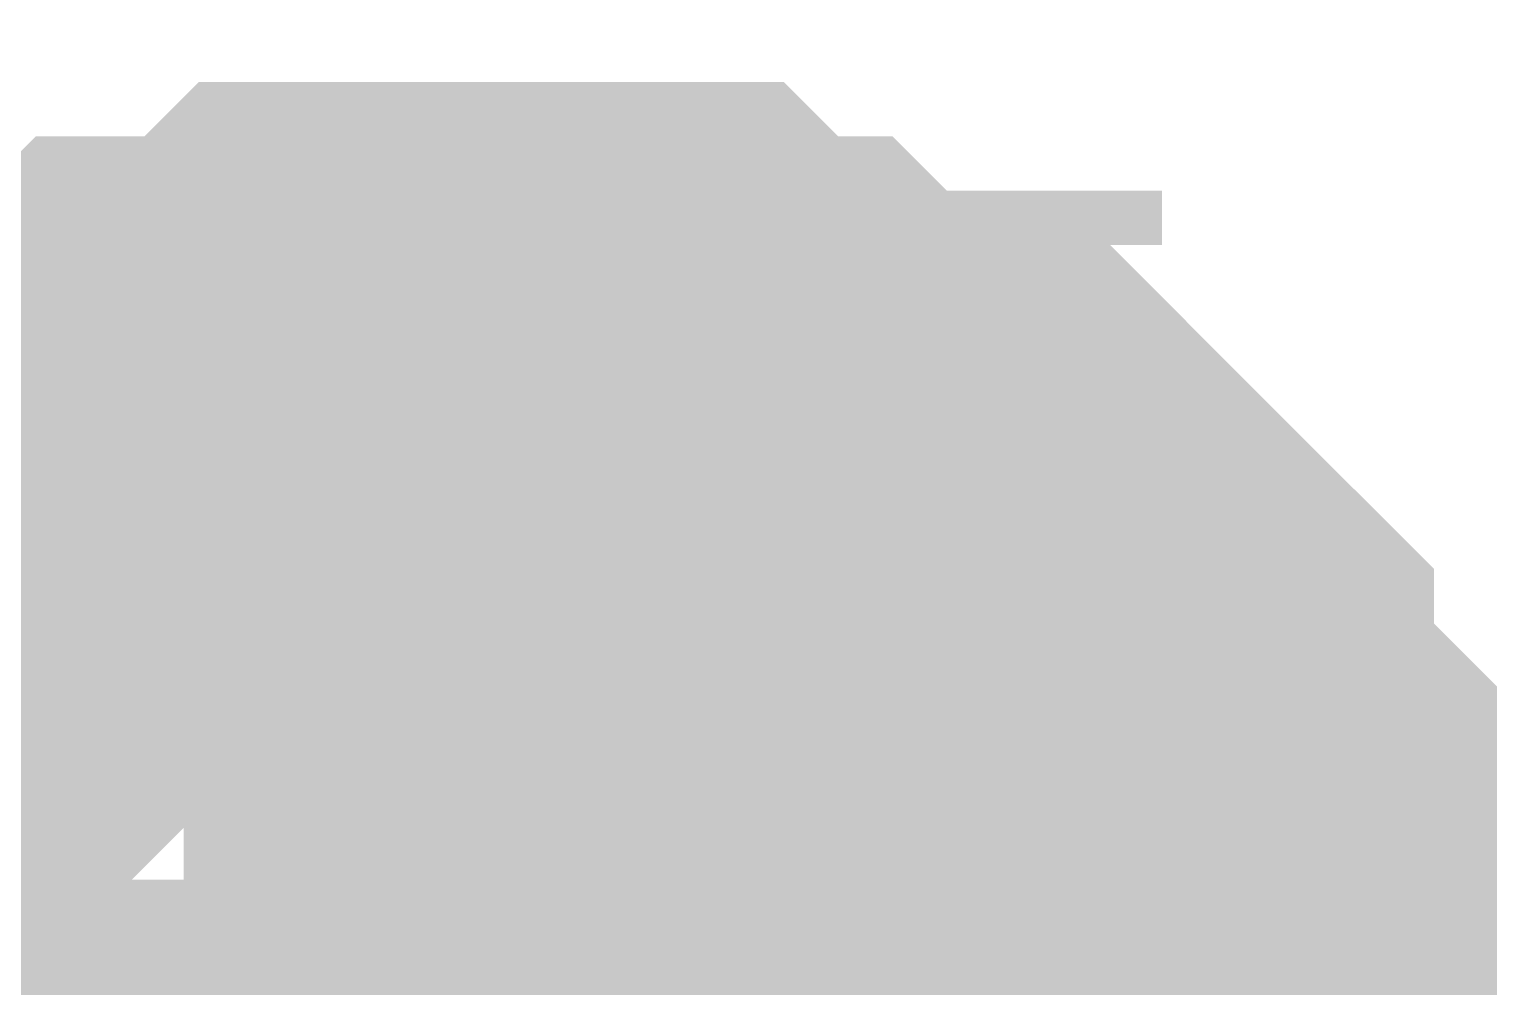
# Model space of a CAD drawing. Header units: inches. Extents: x 0 to 841, y 0 to 594.
# Drawn here: x 759.635 to 760.841, y 175.123 to 175.914 of the extents above; entities that cross this region are included whole.
import ezdxf

# ---------------------------------------------------------------- set-up
doc = ezdxf.new("R2010")
doc.units = ezdxf.units.IN
doc.layers.add('Sheet', color=255, linetype='Continuous')

msp = doc.modelspace()

# ---------------------------------------------------------------- linework, layer by layer
at = {"layer": 'Sheet'}
for points in [[(752.5162, 174.9569, 0.7493, 0.7493, 0), (760.0171, 174.9569, 0.7493, 0.7493, 0), (775.019, 174.9569, 0.7493, 0.7493, 0), (775.019, 177.4723, 0.7493, 0.7493, 0)], [(759.4782, 175.5408, 0.2997, 0.2997, 0), (759.5231, 175.5408, 0.2997, 0.2997, 0), (759.568, 175.5858, 0.2997, 0.2997, 0), (759.568, 175.5858, 0.2997, 0.2997, 0), (759.6129, 175.6307, 0.2997, 0.2997, 0), (759.6578, 175.6307, 0.2997, 0.2997, 0), (759.6578, 175.6307, 0.2997, 0.2997, 0), (759.7027, 175.6756, 0.2997, 0.2997, 0), (759.7476, 175.6756, 0.2997, 0.2997, 0), (759.7926, 175.6756, 0.2997, 0.2997, 0), (759.8375, 175.7205, 0.2997, 0.2997, 0), (759.8375, 175.7205, 0.2997, 0.2997, 0), (759.8824, 175.7205, 0.2997, 0.2997, 0), (759.9273, 175.7205, 0.2997, 0.2997, 0), (759.9722, 175.7205, 0.2997, 0.2997, 0), (760.0171, 175.7205, 0.2997, 0.2997, 0)], [(759.4782, 175.5408, 0.2997, 0.2997, 0), (759.5231, 175.5408, 0.2997, 0.2997, 0), (759.568, 175.5858, 0.2997, 0.2997, 0), (759.568, 175.5858, 0.2997, 0.2997, 0), (759.6129, 175.6307, 0.2997, 0.2997, 0), (759.6578, 175.6307, 0.2997, 0.2997, 0), (759.6578, 175.6307, 0.2997, 0.2997, 0), (759.7027, 175.6756, 0.2997, 0.2997, 0), (759.7476, 175.6756, 0.2997, 0.2997, 0), (759.7926, 175.6756, 0.2997, 0.2997, 0), (759.8375, 175.7205, 0.2997, 0.2997, 0), (759.8375, 175.7205, 0.2997, 0.2997, 0), (759.8824, 175.7205, 0.2997, 0.2997, 0), (759.9273, 175.7205, 0.2997, 0.2997, 0), (759.9722, 175.7205, 0.2997, 0.2997, 0), (760.0171, 175.7205, 0.2997, 0.2997, 0)], [(759.4782, 175.5408, 0.2997, 0.2997, 0), (759.5231, 175.5408, 0.2997, 0.2997, 0), (759.568, 175.5858, 0.2997, 0.2997, 0), (759.568, 175.5858, 0.2997, 0.2997, 0), (759.6129, 175.6307, 0.2997, 0.2997, 0), (759.6578, 175.6307, 0.2997, 0.2997, 0), (759.6578, 175.6307, 0.2997, 0.2997, 0), (759.7027, 175.6756, 0.2997, 0.2997, 0), (759.7476, 175.6756, 0.2997, 0.2997, 0), (759.7926, 175.6756, 0.2997, 0.2997, 0), (759.8375, 175.7205, 0.2997, 0.2997, 0), (759.8375, 175.7205, 0.2997, 0.2997, 0), (759.8824, 175.7205, 0.2997, 0.2997, 0), (759.9273, 175.7205, 0.2997, 0.2997, 0), (759.9722, 175.7205, 0.2997, 0.2997, 0), (760.0171, 175.7205, 0.2997, 0.2997, 0)], [(760.0171, 175.7205, 0.2997, 0.2997, 0), (760.0171, 175.7205, 0.2997, 0.2997, 0)], [(760.0171, 175.7205, 0.2997, 0.2997, 0), (760.0621, 175.7205, 0.2997, 0.2997, 0), (760.107, 175.7205, 0.2997, 0.2997, 0), (760.107, 175.7205, 0.2997, 0.2997, 0), (760.1519, 175.7205, 0.2997, 0.2997, 0), (760.1968, 175.7205, 0.2997, 0.2997, 0), (760.2417, 175.6756, 0.2997, 0.2997, 0), (760.2866, 175.6756, 0.2997, 0.2997, 0), (760.2866, 175.6756, 0.2997, 0.2997, 0), (760.3316, 175.6307, 0.2997, 0.2997, 0), (760.3765, 175.6307, 0.2997, 0.2997, 0), (760.4214, 175.6307, 0.2997, 0.2997, 0), (760.4214, 175.5858, 0.2997, 0.2997, 0), (760.4663, 175.5858, 0.2997, 0.2997, 0), (760.5112, 175.5408, 0.2997, 0.2997, 0), (760.5112, 175.5408, 0.2997, 0.2997, 0), (760.5561, 175.4959, 0.2997, 0.2997, 0), (760.5561, 175.4959, 0.2997, 0.2997, 0), (760.601, 175.451, 0.2997, 0.2997, 0), (760.646, 175.4061, 0.2997, 0.2997, 0), (760.646, 175.4061, 0.2997, 0.2997, 0), (760.646, 175.3612, 0.2997, 0.2997, 0), (760.6909, 175.3162, 0.2997, 0.2997, 0), (760.6909, 175.3162, 0.2997, 0.2997, 0), (760.7358, 175.2713, 0.2997, 0.2997, 0), (760.7358, 175.2264, 0.2997, 0.2997, 0), (760.7358, 175.1815, 0.2997, 0.2997, 0), (760.7358, 175.1366, 0.2997, 0.2997, 0), (760.7807, 175.1366, 0.2997, 0.2997, 0), (760.7807, 175.0917, 0.2997, 0.2997, 0), (760.7807, 175.0467, 0.2997, 0.2997, 0), (760.7807, 175.0018, 0.2997, 0.2997, 0), (760.7807, 174.9569, 0.2997, 0.2997, 0)], [(760.0171, 175.7205, 0.2997, 0.2997, 0), (760.0171, 175.7205, 0.2997, 0.2997, 0)], [(760.0171, 175.7205, 0.2997, 0.2997, 0), (760.0621, 175.7205, 0.2997, 0.2997, 0), (760.107, 175.7205, 0.2997, 0.2997, 0), (760.107, 175.7205, 0.2997, 0.2997, 0), (760.1519, 175.7205, 0.2997, 0.2997, 0), (760.1968, 175.7205, 0.2997, 0.2997, 0), (760.2417, 175.6756, 0.2997, 0.2997, 0), (760.2866, 175.6756, 0.2997, 0.2997, 0), (760.2866, 175.6756, 0.2997, 0.2997, 0), (760.3316, 175.6307, 0.2997, 0.2997, 0), (760.3765, 175.6307, 0.2997, 0.2997, 0), (760.4214, 175.6307, 0.2997, 0.2997, 0), (760.4214, 175.5858, 0.2997, 0.2997, 0), (760.4663, 175.5858, 0.2997, 0.2997, 0), (760.5112, 175.5408, 0.2997, 0.2997, 0), (760.5112, 175.5408, 0.2997, 0.2997, 0), (760.5561, 175.4959, 0.2997, 0.2997, 0), (760.5561, 175.4959, 0.2997, 0.2997, 0), (760.601, 175.451, 0.2997, 0.2997, 0), (760.646, 175.4061, 0.2997, 0.2997, 0), (760.646, 175.4061, 0.2997, 0.2997, 0), (760.646, 175.3612, 0.2997, 0.2997, 0), (760.6909, 175.3162, 0.2997, 0.2997, 0), (760.6909, 175.3162, 0.2997, 0.2997, 0), (760.7358, 175.2713, 0.2997, 0.2997, 0), (760.7358, 175.2264, 0.2997, 0.2997, 0), (760.7358, 175.1815, 0.2997, 0.2997, 0), (760.7358, 175.1366, 0.2997, 0.2997, 0), (760.7807, 175.1366, 0.2997, 0.2997, 0), (760.7807, 175.0917, 0.2997, 0.2997, 0), (760.7807, 175.0467, 0.2997, 0.2997, 0), (760.7807, 175.0018, 0.2997, 0.2997, 0), (760.7807, 174.9569, 0.2997, 0.2997, 0)], [(760.0171, 175.7205, 0.2997, 0.2997, 0), (760.0171, 175.7205, 0.2997, 0.2997, 0)], [(760.0171, 175.7205, 0.2997, 0.2997, 0), (760.0621, 175.7205, 0.2997, 0.2997, 0), (760.107, 175.7205, 0.2997, 0.2997, 0), (760.107, 175.7205, 0.2997, 0.2997, 0), (760.1519, 175.7205, 0.2997, 0.2997, 0), (760.1968, 175.7205, 0.2997, 0.2997, 0), (760.2417, 175.6756, 0.2997, 0.2997, 0), (760.2866, 175.6756, 0.2997, 0.2997, 0), (760.2866, 175.6756, 0.2997, 0.2997, 0), (760.3316, 175.6307, 0.2997, 0.2997, 0), (760.3765, 175.6307, 0.2997, 0.2997, 0), (760.4214, 175.6307, 0.2997, 0.2997, 0), (760.4214, 175.5858, 0.2997, 0.2997, 0), (760.4663, 175.5858, 0.2997, 0.2997, 0), (760.5112, 175.5408, 0.2997, 0.2997, 0), (760.5112, 175.5408, 0.2997, 0.2997, 0), (760.5561, 175.4959, 0.2997, 0.2997, 0), (760.5561, 175.4959, 0.2997, 0.2997, 0), (760.601, 175.451, 0.2997, 0.2997, 0), (760.646, 175.4061, 0.2997, 0.2997, 0), (760.646, 175.4061, 0.2997, 0.2997, 0), (760.646, 175.3612, 0.2997, 0.2997, 0), (760.6909, 175.3162, 0.2997, 0.2997, 0), (760.6909, 175.3162, 0.2997, 0.2997, 0), (760.7358, 175.2713, 0.2997, 0.2997, 0), (760.7358, 175.2264, 0.2997, 0.2997, 0), (760.7358, 175.1815, 0.2997, 0.2997, 0), (760.7358, 175.1366, 0.2997, 0.2997, 0), (760.7807, 175.1366, 0.2997, 0.2997, 0), (760.7807, 175.0917, 0.2997, 0.2997, 0), (760.7807, 175.0467, 0.2997, 0.2997, 0), (760.7807, 175.0018, 0.2997, 0.2997, 0), (760.7807, 174.9569, 0.2997, 0.2997, 0)], [(759.568, 175.5858, 0.0991, 0.0991, 0), (759.6129, 175.6307, 0.0991, 0.0991, 0), (759.6578, 175.6307, 0.0991, 0.0991, 0), (759.6578, 175.6307, 0.0991, 0.0991, 0), (759.7027, 175.6756, 0.0991, 0.0991, 0), (759.7476, 175.6756, 0.0991, 0.0991, 0), (759.7926, 175.6756, 0.0991, 0.0991, 0), (759.8375, 175.7205, 0.0991, 0.0991, 0), (759.8375, 175.7205, 0.0991, 0.0991, 0), (759.8824, 175.7205, 0.0991, 0.0991, 0), (759.9273, 175.7205, 0.0991, 0.0991, 0), (759.9722, 175.7205, 0.0991, 0.0991, 0), (760.0171, 175.7205, 0.0991, 0.0991, 0)], [(759.568, 175.5858, 0.0991, 0.0991, 0), (759.6129, 175.6307, 0.0991, 0.0991, 0), (759.6578, 175.6307, 0.0991, 0.0991, 0), (759.6578, 175.6307, 0.0991, 0.0991, 0), (759.7027, 175.6756, 0.0991, 0.0991, 0), (759.7476, 175.6756, 0.0991, 0.0991, 0), (759.7926, 175.6756, 0.0991, 0.0991, 0), (759.8375, 175.7205, 0.0991, 0.0991, 0), (759.8375, 175.7205, 0.0991, 0.0991, 0), (759.8824, 175.7205, 0.0991, 0.0991, 0), (759.9273, 175.7205, 0.0991, 0.0991, 0), (759.9722, 175.7205, 0.0991, 0.0991, 0), (760.0171, 175.7205, 0.0991, 0.0991, 0)], [(759.568, 175.5858, 0.0991, 0.0991, 0), (759.6129, 175.6307, 0.0991, 0.0991, 0), (759.6578, 175.6307, 0.0991, 0.0991, 0), (759.6578, 175.6307, 0.0991, 0.0991, 0), (759.7027, 175.6756, 0.0991, 0.0991, 0), (759.7476, 175.6756, 0.0991, 0.0991, 0), (759.7926, 175.6756, 0.0991, 0.0991, 0), (759.8375, 175.7205, 0.0991, 0.0991, 0), (759.8375, 175.7205, 0.0991, 0.0991, 0), (759.8824, 175.7205, 0.0991, 0.0991, 0), (759.9273, 175.7205, 0.0991, 0.0991, 0), (759.9722, 175.7205, 0.0991, 0.0991, 0), (760.0171, 175.7205, 0.0991, 0.0991, 0)], [(760.0171, 175.7205, 0.0991, 0.0991, 0), (760.0171, 175.7205, 0.0991, 0.0991, 0)], [(760.0171, 175.7205, 0.0991, 0.0991, 0), (760.0621, 175.7205, 0.0991, 0.0991, 0), (760.107, 175.7205, 0.0991, 0.0991, 0), (760.107, 175.7205, 0.0991, 0.0991, 0), (760.1519, 175.7205, 0.0991, 0.0991, 0), (760.1968, 175.7205, 0.0991, 0.0991, 0), (760.2417, 175.6756, 0.0991, 0.0991, 0), (760.2866, 175.6756, 0.0991, 0.0991, 0), (760.2866, 175.6756, 0.0991, 0.0991, 0), (760.3316, 175.6307, 0.0991, 0.0991, 0), (760.3765, 175.6307, 0.0991, 0.0991, 0), (760.4214, 175.6307, 0.0991, 0.0991, 0), (760.4214, 175.5858, 0.0991, 0.0991, 0), (760.4663, 175.5858, 0.0991, 0.0991, 0), (760.5112, 175.5408, 0.0991, 0.0991, 0), (760.5112, 175.5408, 0.0991, 0.0991, 0), (760.5561, 175.4959, 0.0991, 0.0991, 0), (760.5561, 175.4959, 0.0991, 0.0991, 0), (760.601, 175.451, 0.0991, 0.0991, 0), (760.646, 175.4061, 0.0991, 0.0991, 0), (760.646, 175.4061, 0.0991, 0.0991, 0), (760.646, 175.3612, 0.0991, 0.0991, 0), (760.6909, 175.3162, 0.0991, 0.0991, 0), (760.6909, 175.3162, 0.0991, 0.0991, 0), (760.7358, 175.2713, 0.0991, 0.0991, 0), (760.7358, 175.2264, 0.0991, 0.0991, 0), (760.7358, 175.1815, 0.0991, 0.0991, 0), (760.7358, 175.1366, 0.0991, 0.0991, 0), (760.7807, 175.1366, 0.0991, 0.0991, 0), (760.7807, 175.0917, 0.0991, 0.0991, 0), (760.7807, 175.0467, 0.0991, 0.0991, 0)], [(760.0171, 175.7205, 0.0991, 0.0991, 0), (760.0171, 175.7205, 0.0991, 0.0991, 0)], [(760.0171, 175.7205, 0.0991, 0.0991, 0), (760.0621, 175.7205, 0.0991, 0.0991, 0), (760.107, 175.7205, 0.0991, 0.0991, 0), (760.107, 175.7205, 0.0991, 0.0991, 0), (760.1519, 175.7205, 0.0991, 0.0991, 0), (760.1968, 175.7205, 0.0991, 0.0991, 0), (760.2417, 175.6756, 0.0991, 0.0991, 0), (760.2866, 175.6756, 0.0991, 0.0991, 0), (760.2866, 175.6756, 0.0991, 0.0991, 0), (760.3316, 175.6307, 0.0991, 0.0991, 0), (760.3765, 175.6307, 0.0991, 0.0991, 0), (760.4214, 175.6307, 0.0991, 0.0991, 0), (760.4214, 175.5858, 0.0991, 0.0991, 0), (760.4663, 175.5858, 0.0991, 0.0991, 0), (760.5112, 175.5408, 0.0991, 0.0991, 0), (760.5112, 175.5408, 0.0991, 0.0991, 0), (760.5561, 175.4959, 0.0991, 0.0991, 0), (760.5561, 175.4959, 0.0991, 0.0991, 0), (760.601, 175.451, 0.0991, 0.0991, 0), (760.646, 175.4061, 0.0991, 0.0991, 0), (760.646, 175.4061, 0.0991, 0.0991, 0), (760.646, 175.3612, 0.0991, 0.0991, 0), (760.6909, 175.3162, 0.0991, 0.0991, 0), (760.6909, 175.3162, 0.0991, 0.0991, 0), (760.7358, 175.2713, 0.0991, 0.0991, 0), (760.7358, 175.2264, 0.0991, 0.0991, 0), (760.7358, 175.1815, 0.0991, 0.0991, 0), (760.7358, 175.1366, 0.0991, 0.0991, 0), (760.7807, 175.1366, 0.0991, 0.0991, 0), (760.7807, 175.0917, 0.0991, 0.0991, 0), (760.7807, 175.0467, 0.0991, 0.0991, 0)], [(760.0171, 175.7205, 0.0991, 0.0991, 0), (760.0171, 175.7205, 0.0991, 0.0991, 0)], [(760.0171, 175.7205, 0.0991, 0.0991, 0), (760.0621, 175.7205, 0.0991, 0.0991, 0), (760.107, 175.7205, 0.0991, 0.0991, 0), (760.107, 175.7205, 0.0991, 0.0991, 0), (760.1519, 175.7205, 0.0991, 0.0991, 0), (760.1968, 175.7205, 0.0991, 0.0991, 0), (760.2417, 175.6756, 0.0991, 0.0991, 0), (760.2866, 175.6756, 0.0991, 0.0991, 0), (760.2866, 175.6756, 0.0991, 0.0991, 0), (760.3316, 175.6307, 0.0991, 0.0991, 0), (760.3765, 175.6307, 0.0991, 0.0991, 0), (760.4214, 175.6307, 0.0991, 0.0991, 0), (760.4214, 175.5858, 0.0991, 0.0991, 0), (760.4663, 175.5858, 0.0991, 0.0991, 0), (760.5112, 175.5408, 0.0991, 0.0991, 0), (760.5112, 175.5408, 0.0991, 0.0991, 0), (760.5561, 175.4959, 0.0991, 0.0991, 0), (760.5561, 175.4959, 0.0991, 0.0991, 0), (760.601, 175.451, 0.0991, 0.0991, 0), (760.646, 175.4061, 0.0991, 0.0991, 0), (760.646, 175.4061, 0.0991, 0.0991, 0), (760.646, 175.3612, 0.0991, 0.0991, 0), (760.6909, 175.3162, 0.0991, 0.0991, 0), (760.6909, 175.3162, 0.0991, 0.0991, 0), (760.7358, 175.2713, 0.0991, 0.0991, 0), (760.7358, 175.2264, 0.0991, 0.0991, 0), (760.7358, 175.1815, 0.0991, 0.0991, 0), (760.7358, 175.1366, 0.0991, 0.0991, 0), (760.7807, 175.1366, 0.0991, 0.0991, 0), (760.7807, 175.0917, 0.0991, 0.0991, 0), (760.7807, 175.0467, 0.0991, 0.0991, 0)], [(759.4782, 175.0917, 0.2997, 0.2997, 0), (759.5231, 175.1366, 0.2997, 0.2997, 0), (759.5231, 175.1366, 0.2997, 0.2997, 0), (759.5231, 175.1815, 0.2997, 0.2997, 0), (759.5231, 175.1815, 0.2997, 0.2997, 0), (759.5231, 175.2264, 0.2997, 0.2997, 0), (759.568, 175.2264, 0.2997, 0.2997, 0), (759.568, 175.2713, 0.2997, 0.2997, 0), (759.568, 175.2713, 0.2997, 0.2997, 0), (759.6129, 175.3162, 0.2997, 0.2997, 0), (759.6129, 175.3162, 0.2997, 0.2997, 0), (759.6129, 175.3612, 0.2997, 0.2997, 0), (759.6578, 175.3612, 0.2997, 0.2997, 0), (759.6578, 175.3612, 0.2997, 0.2997, 0), (759.7027, 175.4061, 0.2997, 0.2997, 0), (759.7027, 175.4061, 0.2997, 0.2997, 0), (759.7476, 175.4061, 0.2997, 0.2997, 0), (759.7476, 175.451, 0.2997, 0.2997, 0), (759.7926, 175.451, 0.2997, 0.2997, 0), (759.7926, 175.451, 0.2997, 0.2997, 0), (759.8375, 175.451, 0.2997, 0.2997, 0), (759.8375, 175.451, 0.2997, 0.2997, 0), (759.8824, 175.4959, 0.2997, 0.2997, 0), (759.8824, 175.4959, 0.2997, 0.2997, 0), (759.9273, 175.4959, 0.2997, 0.2997, 0), (759.9722, 175.4959, 0.2997, 0.2997, 0), (759.9722, 175.4959, 0.2997, 0.2997, 0), (760.0171, 175.4959, 0.2997, 0.2997, 0)], [(759.4782, 175.0917, 0.2997, 0.2997, 0), (759.5231, 175.1366, 0.2997, 0.2997, 0), (759.5231, 175.1366, 0.2997, 0.2997, 0), (759.5231, 175.1815, 0.2997, 0.2997, 0), (759.5231, 175.1815, 0.2997, 0.2997, 0), (759.5231, 175.2264, 0.2997, 0.2997, 0), (759.568, 175.2264, 0.2997, 0.2997, 0), (759.568, 175.2713, 0.2997, 0.2997, 0), (759.568, 175.2713, 0.2997, 0.2997, 0), (759.6129, 175.3162, 0.2997, 0.2997, 0), (759.6129, 175.3162, 0.2997, 0.2997, 0), (759.6129, 175.3612, 0.2997, 0.2997, 0), (759.6578, 175.3612, 0.2997, 0.2997, 0), (759.6578, 175.3612, 0.2997, 0.2997, 0), (759.7027, 175.4061, 0.2997, 0.2997, 0), (759.7027, 175.4061, 0.2997, 0.2997, 0), (759.7476, 175.4061, 0.2997, 0.2997, 0), (759.7476, 175.451, 0.2997, 0.2997, 0), (759.7926, 175.451, 0.2997, 0.2997, 0), (759.7926, 175.451, 0.2997, 0.2997, 0), (759.8375, 175.451, 0.2997, 0.2997, 0), (759.8375, 175.451, 0.2997, 0.2997, 0), (759.8824, 175.4959, 0.2997, 0.2997, 0), (759.8824, 175.4959, 0.2997, 0.2997, 0), (759.9273, 175.4959, 0.2997, 0.2997, 0), (759.9722, 175.4959, 0.2997, 0.2997, 0), (759.9722, 175.4959, 0.2997, 0.2997, 0), (760.0171, 175.4959, 0.2997, 0.2997, 0)], [(760.0171, 175.4959, 0.2997, 0.2997, 0), (760.0171, 175.4959, 0.2997, 0.2997, 0)], [(760.0171, 175.4959, 0.2997, 0.2997, 0), (760.0621, 175.4959, 0.2997, 0.2997, 0), (760.0621, 175.4959, 0.2997, 0.2997, 0), (760.107, 175.4959, 0.2997, 0.2997, 0), (760.107, 175.4959, 0.2997, 0.2997, 0), (760.1519, 175.4959, 0.2997, 0.2997, 0), (760.1519, 175.451, 0.2997, 0.2997, 0), (760.1968, 175.451, 0.2997, 0.2997, 0), (760.1968, 175.451, 0.2997, 0.2997, 0), (760.2417, 175.451, 0.2997, 0.2997, 0), (760.2417, 175.451, 0.2997, 0.2997, 0), (760.2866, 175.4061, 0.2997, 0.2997, 0), (760.2866, 175.4061, 0.2997, 0.2997, 0), (760.3316, 175.4061, 0.2997, 0.2997, 0), (760.3316, 175.3612, 0.2997, 0.2997, 0), (760.3316, 175.3612, 0.2997, 0.2997, 0), (760.3765, 175.3612, 0.2997, 0.2997, 0), (760.3765, 175.3162, 0.2997, 0.2997, 0), (760.3765, 175.3162, 0.2997, 0.2997, 0), (760.4214, 175.2713, 0.2997, 0.2997, 0), (760.4214, 175.2713, 0.2997, 0.2997, 0), (760.4214, 175.2264, 0.2997, 0.2997, 0), (760.4663, 175.2264, 0.2997, 0.2997, 0), (760.4663, 175.1815, 0.2997, 0.2997, 0), (760.4663, 175.1815, 0.2997, 0.2997, 0), (760.4663, 175.1366, 0.2997, 0.2997, 0), (760.4663, 175.1366, 0.2997, 0.2997, 0), (760.5112, 175.0917, 0.2997, 0.2997, 0), (760.5112, 175.0917, 0.2997, 0.2997, 0), (760.5112, 175.0467, 0.2997, 0.2997, 0), (760.5112, 175.0018, 0.2997, 0.2997, 0), (760.5112, 175.0018, 0.2997, 0.2997, 0), (760.5112, 174.9569, 0.2997, 0.2997, 0)], [(760.0171, 175.4959, 0.2997, 0.2997, 0), (760.0171, 175.4959, 0.2997, 0.2997, 0)], [(760.0171, 175.4959, 0.2997, 0.2997, 0), (760.0621, 175.4959, 0.2997, 0.2997, 0), (760.0621, 175.4959, 0.2997, 0.2997, 0), (760.107, 175.4959, 0.2997, 0.2997, 0), (760.107, 175.4959, 0.2997, 0.2997, 0), (760.1519, 175.4959, 0.2997, 0.2997, 0), (760.1519, 175.451, 0.2997, 0.2997, 0), (760.1968, 175.451, 0.2997, 0.2997, 0), (760.1968, 175.451, 0.2997, 0.2997, 0), (760.2417, 175.451, 0.2997, 0.2997, 0), (760.2417, 175.451, 0.2997, 0.2997, 0), (760.2866, 175.4061, 0.2997, 0.2997, 0), (760.2866, 175.4061, 0.2997, 0.2997, 0), (760.3316, 175.4061, 0.2997, 0.2997, 0), (760.3316, 175.3612, 0.2997, 0.2997, 0), (760.3316, 175.3612, 0.2997, 0.2997, 0), (760.3765, 175.3612, 0.2997, 0.2997, 0), (760.3765, 175.3162, 0.2997, 0.2997, 0), (760.3765, 175.3162, 0.2997, 0.2997, 0), (760.4214, 175.2713, 0.2997, 0.2997, 0), (760.4214, 175.2713, 0.2997, 0.2997, 0), (760.4214, 175.2264, 0.2997, 0.2997, 0), (760.4663, 175.2264, 0.2997, 0.2997, 0), (760.4663, 175.1815, 0.2997, 0.2997, 0), (760.4663, 175.1815, 0.2997, 0.2997, 0), (760.4663, 175.1366, 0.2997, 0.2997, 0), (760.4663, 175.1366, 0.2997, 0.2997, 0), (760.5112, 175.0917, 0.2997, 0.2997, 0), (760.5112, 175.0917, 0.2997, 0.2997, 0), (760.5112, 175.0467, 0.2997, 0.2997, 0), (760.5112, 175.0018, 0.2997, 0.2997, 0), (760.5112, 175.0018, 0.2997, 0.2997, 0), (760.5112, 174.9569, 0.2997, 0.2997, 0)], [(759.568, 175.2713, 0.0991, 0.0991, 0), (759.6129, 175.3162, 0.0991, 0.0991, 0), (759.6129, 175.3162, 0.0991, 0.0991, 0), (759.6129, 175.3612, 0.0991, 0.0991, 0), (759.6578, 175.3612, 0.0991, 0.0991, 0), (759.6578, 175.3612, 0.0991, 0.0991, 0), (759.7027, 175.4061, 0.0991, 0.0991, 0), (759.7027, 175.4061, 0.0991, 0.0991, 0), (759.7476, 175.4061, 0.0991, 0.0991, 0), (759.7476, 175.451, 0.0991, 0.0991, 0), (759.7926, 175.451, 0.0991, 0.0991, 0), (759.7926, 175.451, 0.0991, 0.0991, 0), (759.8375, 175.451, 0.0991, 0.0991, 0), (759.8375, 175.451, 0.0991, 0.0991, 0), (759.8824, 175.4959, 0.0991, 0.0991, 0), (759.8824, 175.4959, 0.0991, 0.0991, 0), (759.9273, 175.4959, 0.0991, 0.0991, 0), (759.9722, 175.4959, 0.0991, 0.0991, 0), (759.9722, 175.4959, 0.0991, 0.0991, 0), (760.0171, 175.4959, 0.0991, 0.0991, 0)], [(759.568, 175.2713, 0.0991, 0.0991, 0), (759.6129, 175.3162, 0.0991, 0.0991, 0), (759.6129, 175.3162, 0.0991, 0.0991, 0), (759.6129, 175.3612, 0.0991, 0.0991, 0), (759.6578, 175.3612, 0.0991, 0.0991, 0), (759.6578, 175.3612, 0.0991, 0.0991, 0), (759.7027, 175.4061, 0.0991, 0.0991, 0), (759.7027, 175.4061, 0.0991, 0.0991, 0), (759.7476, 175.4061, 0.0991, 0.0991, 0), (759.7476, 175.451, 0.0991, 0.0991, 0), (759.7926, 175.451, 0.0991, 0.0991, 0), (759.7926, 175.451, 0.0991, 0.0991, 0), (759.8375, 175.451, 0.0991, 0.0991, 0), (759.8375, 175.451, 0.0991, 0.0991, 0), (759.8824, 175.4959, 0.0991, 0.0991, 0), (759.8824, 175.4959, 0.0991, 0.0991, 0), (759.9273, 175.4959, 0.0991, 0.0991, 0), (759.9722, 175.4959, 0.0991, 0.0991, 0), (759.9722, 175.4959, 0.0991, 0.0991, 0), (760.0171, 175.4959, 0.0991, 0.0991, 0)], [(760.0171, 175.4959, 0.0991, 0.0991, 0), (760.0171, 175.4959, 0.0991, 0.0991, 0)], [(760.0171, 175.4959, 0.0991, 0.0991, 0), (760.0621, 175.4959, 0.0991, 0.0991, 0), (760.0621, 175.4959, 0.0991, 0.0991, 0), (760.107, 175.4959, 0.0991, 0.0991, 0), (760.107, 175.4959, 0.0991, 0.0991, 0), (760.1519, 175.4959, 0.0991, 0.0991, 0), (760.1519, 175.451, 0.0991, 0.0991, 0), (760.1968, 175.451, 0.0991, 0.0991, 0), (760.1968, 175.451, 0.0991, 0.0991, 0), (760.2417, 175.451, 0.0991, 0.0991, 0), (760.2417, 175.451, 0.0991, 0.0991, 0), (760.2866, 175.4061, 0.0991, 0.0991, 0), (760.2866, 175.4061, 0.0991, 0.0991, 0), (760.3316, 175.4061, 0.0991, 0.0991, 0), (760.3316, 175.3612, 0.0991, 0.0991, 0), (760.3316, 175.3612, 0.0991, 0.0991, 0), (760.3765, 175.3612, 0.0991, 0.0991, 0), (760.3765, 175.3162, 0.0991, 0.0991, 0), (760.3765, 175.3162, 0.0991, 0.0991, 0), (760.4214, 175.2713, 0.0991, 0.0991, 0), (760.4214, 175.2713, 0.0991, 0.0991, 0), (760.4214, 175.2264, 0.0991, 0.0991, 0), (760.4663, 175.2264, 0.0991, 0.0991, 0), (760.4663, 175.1815, 0.0991, 0.0991, 0), (760.4663, 175.1815, 0.0991, 0.0991, 0), (760.4663, 175.1366, 0.0991, 0.0991, 0), (760.4663, 175.1366, 0.0991, 0.0991, 0), (760.5112, 175.0917, 0.0991, 0.0991, 0), (760.5112, 175.0917, 0.0991, 0.0991, 0), (760.5112, 175.0467, 0.0991, 0.0991, 0)], [(760.0171, 175.4959, 0.0991, 0.0991, 0), (760.0171, 175.4959, 0.0991, 0.0991, 0)], [(760.0171, 175.4959, 0.0991, 0.0991, 0), (760.0621, 175.4959, 0.0991, 0.0991, 0), (760.0621, 175.4959, 0.0991, 0.0991, 0), (760.107, 175.4959, 0.0991, 0.0991, 0), (760.107, 175.4959, 0.0991, 0.0991, 0), (760.1519, 175.4959, 0.0991, 0.0991, 0), (760.1519, 175.451, 0.0991, 0.0991, 0), (760.1968, 175.451, 0.0991, 0.0991, 0), (760.1968, 175.451, 0.0991, 0.0991, 0), (760.2417, 175.451, 0.0991, 0.0991, 0), (760.2417, 175.451, 0.0991, 0.0991, 0), (760.2866, 175.4061, 0.0991, 0.0991, 0), (760.2866, 175.4061, 0.0991, 0.0991, 0), (760.3316, 175.4061, 0.0991, 0.0991, 0), (760.3316, 175.3612, 0.0991, 0.0991, 0), (760.3316, 175.3612, 0.0991, 0.0991, 0), (760.3765, 175.3612, 0.0991, 0.0991, 0), (760.3765, 175.3162, 0.0991, 0.0991, 0), (760.3765, 175.3162, 0.0991, 0.0991, 0), (760.4214, 175.2713, 0.0991, 0.0991, 0), (760.4214, 175.2713, 0.0991, 0.0991, 0), (760.4214, 175.2264, 0.0991, 0.0991, 0), (760.4663, 175.2264, 0.0991, 0.0991, 0), (760.4663, 175.1815, 0.0991, 0.0991, 0), (760.4663, 175.1815, 0.0991, 0.0991, 0), (760.4663, 175.1366, 0.0991, 0.0991, 0), (760.4663, 175.1366, 0.0991, 0.0991, 0), (760.5112, 175.0917, 0.0991, 0.0991, 0), (760.5112, 175.0917, 0.0991, 0.0991, 0), (760.5112, 175.0467, 0.0991, 0.0991, 0)], [(760.0171, 174.9569, 0.7493, 0.7493, 0), (760.0171, 169.4769, 0.7493, 0.7493, 0)]]:
    msp.add_lwpolyline(points, format="xyseb", dxfattribs=at)
msp.add_lwpolyline([(759.7459, 174.9996, 0.508, 0.508, 1), (760.2539, 174.9996, 0.508, 0.508, 1)], format="xyseb", close=True, dxfattribs=at)

doc.saveas('drawing.dxf')
